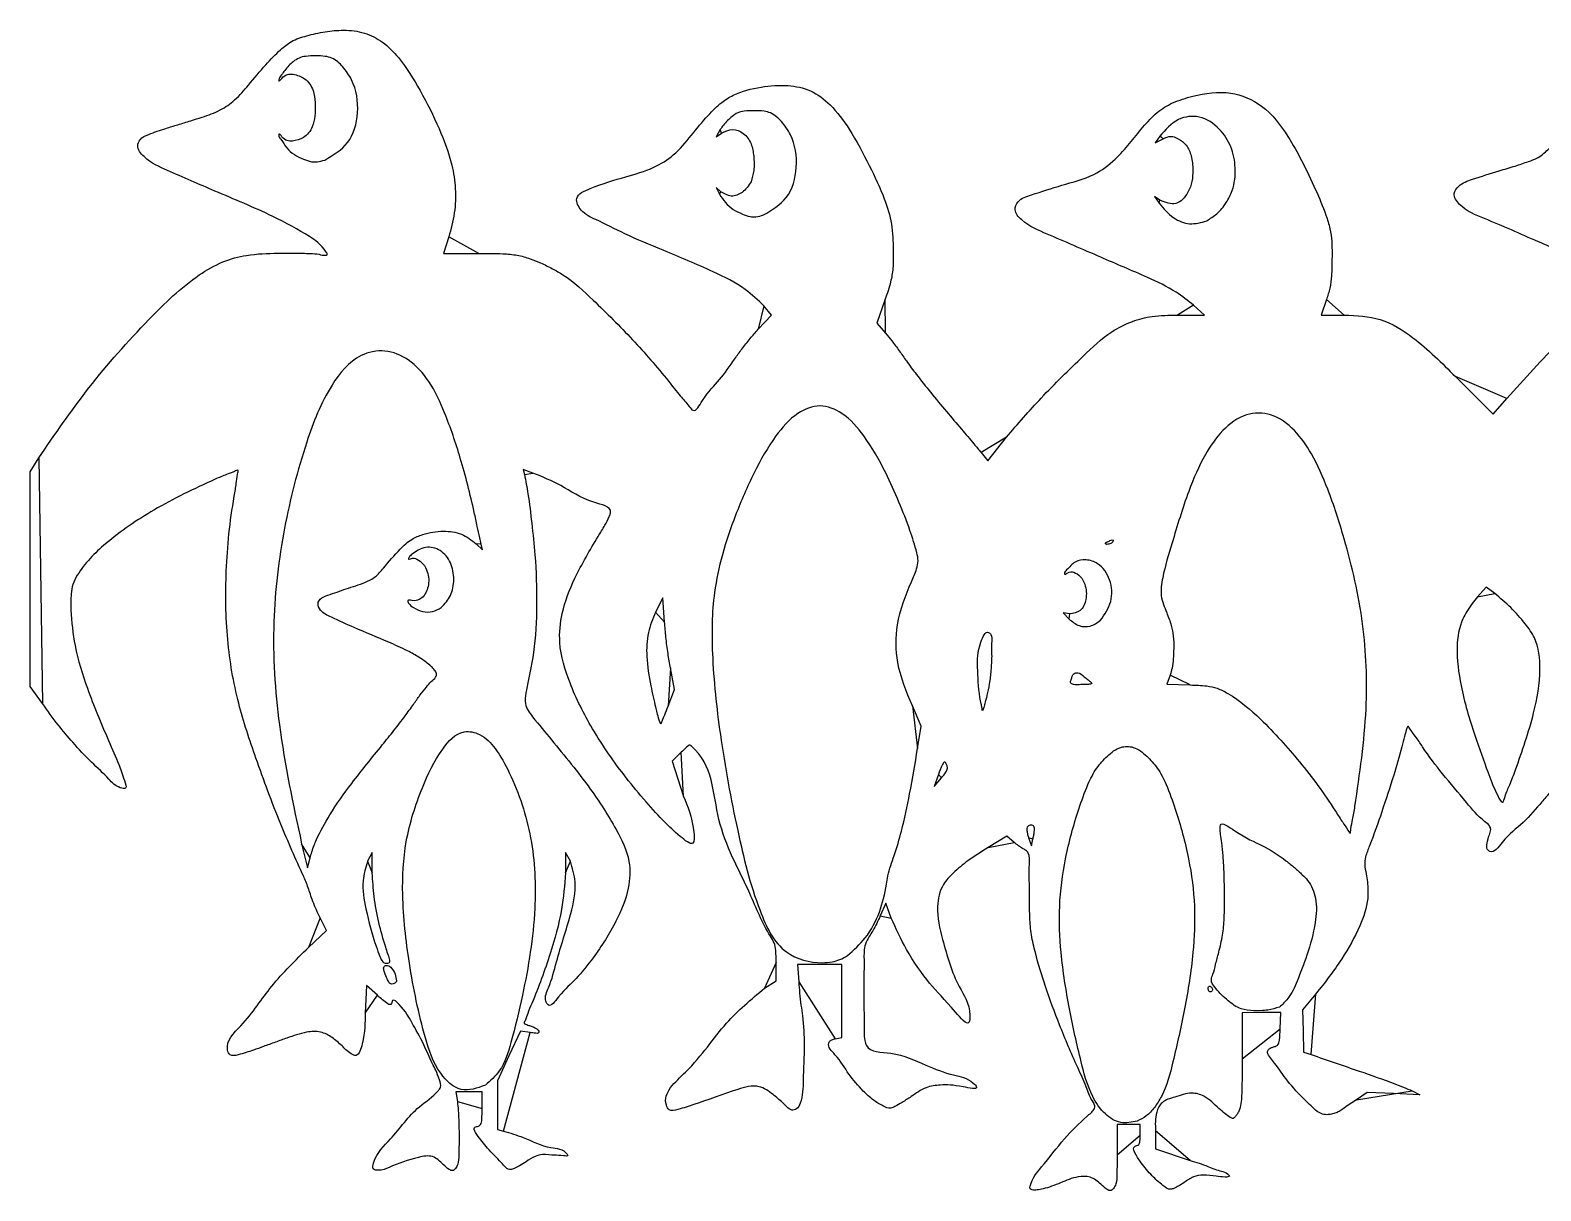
# Model space of a CAD drawing. Extents: x 0 to 2979, y 17 to 451.
# Drawn here: x 0 to 551, y 20 to 443 of the extents above; entities that cross this region are included whole.
import ezdxf

# ---------------------------------------------------------------- set-up
doc = ezdxf.new("R2010")
doc.units = 0
doc.layers.add('Layer_1', color=7, linetype='CONTINUOUS')

msp = doc.modelspace()

# ---------------------------------------------------------------- linework, layer by layer
at = {"layer": 'Layer_1', "color": 7}
for points in [[(251.677144, 407.161472), (250.15428, 404.537168), (252.055144, 405.868584)], [(411.94104, 404.7172), (410.262944, 402.360528), (413.131472, 403.728432)], [(107.421832, 396.048104), (107.421864, 396.048104)], [(251.90108, 384.466664), (250.181312, 386), (251.414744, 383.6)], [(412.004888, 381.366624), (410.05376, 382.73324), (411.748664, 380.366624)], [(267.422064, 376.048104), (267.421864, 376.048104)], [(429.074256, 373.895904), (429.074256, 373.895904)], [(152.659456, 368), (150.696768, 362), (163.548384, 362)], [(265.535688, 334.353688), (270.340872, 339.507376), (267.59276, 342.86108)], [(311.758784, 345.270464), (308.75772, 336.54092), (311.973328, 332.870464)], [(418.349272, 339.479064), (428.298552, 339.466824), (424.244048, 343.194944)], [(472.738368, 345.176), (470.795192, 339.552), (479.1976, 339.50552)], [(519.749208, 317.087808), (533.498416, 303.3478), (538.5328, 309.073896)], [(346.8, 289.379544), (349.2, 286.4004), (356, 294.989456)], [(4.489077, 197.884072), (0, 204.168152), (0, 243.269984), (0, 282.371816), (3.097915, 287.433216)], [(183.3054, 281.94504), (179.8108, 283.262752), (180.280712, 281.390448)], [(162.661088, 256.15756), (164.922168, 254), (164.477192, 256)], [(394.8, 256.8), (394.8, 256.8)], [(534.089864, 238.01888), (530.979728, 240.357912), (527.77408, 236.778952)], [(149.908096, 232.870632), (149.908096, 232.87064)], [(231.337696, 227.6), (230.754328, 236.4), (228.036496, 231.2)], [(379.078464, 230.58848), (376.7606, 230.928672), (378.890504, 228.705536)], [(390.303104, 228.259304), (390.303104, 228.259304)], [(350.633072, 215.177656), (350.633072, 215.177656)], [(232.639512, 196.914008), (234.982184, 202.997856), (233.451624, 210.898928)], [(387.2, 205.159288), (387.2, 205.159288)], [(415.767112, 208.28624), (414.531832, 204.972488), (423.065912, 204.662584)], [(232.639512, 196.914008), (232.639512, 196.914008)], [(323.621952, 181.453296), (324.927456, 189.7066), (321.725744, 197.053296)], [(237.398456, 180.174928), (234.065032, 176.841496), (238.232512, 164.059688)], [(331.283976, 172), (329.626896, 167.6), (332.333544, 170.8)], [(334.25528, 175.46852), (334.25528, 175.46852)], [(541.672656, 173.7612), (541.672656, 173.7612)], [(483.113848, 160.416376), (483.113848, 160.416376)], [(358.851712, 147.261912), (356.208544, 149.58264), (349.309264, 145.39132)], [(364.1044, 148.98436), (365.122552, 146), (365.666624, 148.4)], [(366.305352, 152.2), (366.305352, 152.2)], [(98.976376, 146.8), (101.065216, 138), (102.042056, 141.6)], [(104.36032, 148.296064), (104.36032, 148.296064)], [(124.76464, 136.18604), (124.72928, 143.6), (123.023232, 140.4)], [(196.97676, 140.4), (195.270712, 143.6), (195.235352, 136.18604)], [(314.006864, 119.661656), (312.079224, 125.178224), (310.014744, 120.51008)], [(101.486592, 108.965008), (108.05836, 115.130008), (105.719128, 119.765008)], [(298.023456, 106.020248), (298.023456, 106.020248)], [(131.199992, 103.87476), (131.2, 103.87476)], [(267.8, 94.141112), (272, 96.849168), (272, 103.438872)], [(293.6, 75.72), (296, 76.2), (296, 89.5), (296, 102.8), (287.910176, 102.8), (279.820352, 102.8), (280.25136, 96.4)], [(126.600336, 91.571808), (122.627632, 95.143616), (122.180568, 84.971808)], [(133.6, 96.766216), (133.6, 96.766216)], [(431.2, 93.552784), (431.2, 93.552784)], [(468.901544, 92.09432), (463.944608, 86.188648), (464.172304, 78.525704), (464.4, 70.862768), (467.2, 69.915392)], [(455.830408, 79.25364), (456.060816, 85.2398), (449.030408, 85.21988), (442, 85.19996), (442, 68.39996)], [(455.6, 87.247336), (455.6, 87.247336)], [(182.287008, 77.915144), (178.769936, 78.44256), (174.57908, 69.42128), (170.388224, 60.4), (170.393824, 51.486728), (170.399424, 42.573456), (172.599424, 42.037936)], [(164.8, 50.293304), (164.8, 56.4), (159.980976, 56.4), (155.161944, 56.4), (155.780976, 52.8)], [(165.99376, 58.754048), (165.99376, 58.754048)], [(504, 56.716344), (506.8, 55.233152), (497.2, 55.691432), (487.6, 56.149712), (483.66992, 53.474856)], [(404.80016, 40.6), (404.800328, 44.4), (400.60016, 44.4), (396.4, 44.4), (396.4, 33.43004)], [(403.74792, 45.650896), (403.74792, 45.650896)], [(410.4, 42.155184), (410.4, 35.585656), (423, 31.365128)]]:
    msp.add_lwpolyline(points, close=True, dxfattribs=at)
for points, knots in [([(3.097915, 287.433216), (9.02916, 296.077617), (21.217342, 313.841095), (41.01454, 336.005264), (57.237934, 351.840091), (69.842813, 359.175096), (79.714169, 361.813186), (88.660527, 362.098527), (96.413311, 362.180421), (101.342488, 361.984809), (105.118031, 361.900681), (106.931128, 361.165382), (108.625634, 361.479194), (106.145287, 365.301935), (100.451108, 369.249632), (85.978357, 377.063117), (68.720344, 384.053344), (52.683652, 391.094042), (42.761443, 395.46399), (38.561954, 400.48195), (40.09574, 404.124129), (44.177942, 405.841032), (48.790408, 407.406699), (53.965216, 408.965562), (58.35636, 410.341022), (63.578044, 411.90938), (69.205769, 413.923355), (75.012387, 417.954687), (80.122333, 423.9625), (85.37646, 430.352088), (90.541952, 435.708523), (95.384633, 439.699684), (101.130492, 441.524255), (107.480028, 442.948072), (114.579332, 443.621228), (121.899188, 442.780598), (128.95419, 439.234853), (135.858286, 431.964447), (142.585252, 421.196661), (149.123862, 408.076634), (153.699756, 396.054996), (155.298645, 385.57063), (154.979598, 376.657537), (153.435747, 370.896705), (152.659456, 368)], [0, 0, 0, 0, 31.411797, 64.548462, 89.116865, 98.955243, 107.929241, 119.434573, 125.739059, 131.118402, 134.417628, 136.669205, 137.412042, 138.446482, 146.756728, 162.022978, 185.044121, 203.86803, 213.816396, 218.4588, 220.795372, 224.484967, 231.127123, 235.674937, 240.638342, 244.942788, 252.041703, 258.467183, 265.870941, 275.607384, 283.289002, 288.219315, 294.207959, 301.092435, 307.785434, 315.51693, 322.870301, 330.949323, 345.261213, 360.818698, 374.933182, 383.60625, 392.479522, 401.453717, 401.453717, 401.453717, 401.453717]), ([(107.421864, 396.048104), (110.519741, 397.876928), (117.042791, 401.727794), (120.259737, 413.557511), (118.861913, 422.635687), (115.769813, 427.797918), (114.105649, 430.014949), (112.20803, 431.902792), (110.100805, 433.333061), (107.23699, 434.024237), (104.007363, 433.987915), (100.7925, 434.016464), (97.971404, 433.369732), (95.994806, 432.008261), (94.291597, 430.444425), (92.807478, 428.866763), (91.727839, 427.013576), (90.62919, 425.964268), (90.647777, 424.443105), (92.830503, 427.431063), (95.778271, 427.592259), (100.658796, 425.956903), (103.398484, 421.735371), (104.035932, 416.834458), (103.979538, 412.373936), (103.089948, 407.695458), (100.139815, 404.032754), (95.57537, 402.710146), (92.617389, 403.048562), (90.868773, 405.926202), (90.382905, 404.674907), (92.064077, 403.084758), (93.271412, 400.391053), (96.305712, 397.910363), (99.455721, 396.43211), (102.22858, 395.384442), (104.912802, 395.257893), (106.49377, 395.755814), (107.421832, 396.048104)], [0, 0, 0, 0, 10.434753, 21.971951, 34.097055, 36.993105, 39.956004, 42.390637, 45.00763, 47.474901, 51.087321, 54.674829, 57.113183, 59.621278, 61.759349, 64.067637, 66.073485, 68.175123, 68.511484, 69.893436, 74.29868, 78.821298, 84.113782, 88.448967, 93.523533, 97.4815, 102.549407, 106.733805, 110.867979, 112.302958, 112.570588, 114.386193, 118.124965, 121.85847, 125.637751, 128.627311, 130.664586, 133.56044, 133.56044, 133.56044, 133.56044]), ([(538.5328, 309.073896), (544.934846, 316.224318), (555.131908, 327.613379), (569.287237, 341.027107), (579.179098, 344.398991), (584.550026, 344.856486), (586.029342, 345.105591), (587.535192, 345.602718), (586.280378, 346.76934), (585.257275, 347.915903), (581.999166, 350.824527), (575.580053, 354.788159), (564.289806, 360.290519), (548.648671, 366.686738), (533.736441, 373.533796), (522.523681, 377.66512), (518.492805, 383.485606), (521.414685, 387.487549), (527.431682, 389.544284), (534.36377, 391.749268), (541.261313, 393.742112), (545.814512, 395.3038), (550.105959, 396.78483), (554.28971, 400.368707), (559.709359, 405.942971), (565.112285, 412.778951), (570.94065, 419.216875), (578.164318, 423.214068), (586.479067, 425.530488), (595.317745, 426.576336), (603.880074, 424.818233), (612.370899, 419.450437), (619.66256, 408.498884), (627.218401, 394.789003), (632.885556, 381.115384), (635.553412, 369.233722), (634.760734, 357.973466), (632.79574, 351.083669), (631.211879, 345.451004), (633.038821, 344.700963), (635.851901, 344.597265), (640.415325, 343.477971), (645.81094, 340.56063), (653.775941, 334.596822), (664.837944, 323.081204), (679.333887, 307.107004), (689.42975, 294.581728), (694.529592, 288.254688)], [0, 0, 0, 0, 28.931367, 46.08135, 57.312867, 59.859709, 61.702109, 62.484456, 63.407261, 65.357947, 67.933441, 75.95091, 88.284861, 105.373981, 126.781327, 137.219391, 141.63079, 144.712165, 150.314205, 160.536088, 166.617807, 171.817435, 175.017154, 180.12674, 188.059836, 198.409404, 206.273103, 213.893863, 222.782398, 232.080778, 240.327182, 248.490604, 261.524146, 279.098571, 295.659648, 305.652086, 315.514841, 328.406404, 329.545897, 330.706896, 333.351181, 338.504069, 344.324624, 351.742043, 368.231046, 392.105716, 416.476523, 416.476523, 416.476523, 416.476523]), ([(267.59276, 342.86108), (265.393609, 344.960012), (259.960308, 350.145707), (247.103616, 356.362387), (232.286335, 362.661774), (217.764952, 368.470843), (207.917907, 373.681264), (201.052307, 376.65659), (197.931766, 383.004991), (207.354346, 387.104296), (216.054896, 389.60613), (226.903132, 392.684722), (235.188665, 397.819621), (241.05024, 405.028127), (246.547298, 411.733442), (251.553769, 416.847478), (257.934148, 420.825542), (266.280982, 422.856891), (275.86853, 423.648665), (284.930951, 421.808562), (292.627564, 415.873175), (299.649291, 406.374931), (305.811142, 394.59881), (311.281817, 383.164421), (314.530269, 372.765286), (314.67925, 366.387621), (314.753712, 363.2)], [0, 0, 0, 0, 9.07685, 22.425588, 42.346644, 57.559915, 69.29481, 75.655875, 80.150313, 86.306524, 99.92958, 110.758702, 119.131312, 128.831152, 138.349931, 145.237064, 150.163685, 160.70847, 170.576175, 178.960648, 187.730854, 199.004968, 214.213671, 227.524632, 237.054006, 246.576144, 246.576144, 246.576144, 246.576144]), ([(424.244048, 343.194944), (422.165886, 344.824647), (417.00731, 348.870023), (405.3772, 354.270798), (389.60724, 360.877554), (374.08889, 367.803366), (363.140126, 372.253772), (358.492595, 377.358388), (360.406101, 381.936274), (367.273367, 383.973584), (376.288637, 387.084474), (387.396499, 389.751916), (397.542417, 397.342219), (403.972693, 406.071567), (410.565945, 413.421902), (416.854899, 417.283878), (425.885119, 420.00574), (437.380721, 421.767578), (450.490084, 416.080393), (458.161522, 406.044255), (463.979223, 395.362356), (468.614093, 385.802929), (472.065493, 377.508484), (474.095783, 371.223984), (474.803949, 365.823771), (474.739011, 360.079428), (474.688558, 354.391596), (474.104584, 349.386193), (473.190996, 346.570839), (472.738368, 345.176)], [0, 0, 0, 0, 7.903053, 19.617577, 38.207083, 59.425198, 70.093373, 74.500878, 77.584606, 83.065154, 94.723941, 107.008369, 116.645981, 132.008433, 139.460157, 146.098454, 153.810952, 167.743989, 179.916903, 194.597671, 204.696823, 216.509618, 226.419531, 231.647876, 236.260192, 242.682774, 248.86206, 253.332527, 257.722192, 257.722192, 257.722192, 257.722192]), ([(267.421864, 376.048104), (270.519741, 377.876928), (277.042791, 381.727794), (280.259737, 393.557511), (278.861913, 402.635687), (275.769813, 407.797917), (274.105649, 410.014949), (272.208031, 411.902791), (270.1008, 413.333065), (267.237008, 414.024222), (264.007261, 413.988002), (260.792822, 414.01619), (257.970613, 413.370407), (255.999746, 412.007209), (254.290919, 410.460448), (252.841005, 408.886405), (252.045635, 407.707605), (251.677144, 407.161472)], [0, 0, 0, 0, 10.434753, 21.971951, 34.097055, 36.993105, 39.956004, 42.390637, 45.00763, 47.474901, 51.087321, 54.674829, 57.113183, 59.621278, 61.751999, 64.039408, 66.01395, 66.01395, 66.01395, 66.01395]), ([(429.074256, 373.895904), (430.345077, 374.695897), (433.120976, 376.443351), (436.224212, 380.330691), (439.083241, 385.863921), (439.856587, 393.046382), (438.301661, 401.01037), (433.855592, 407.864347), (426.912376, 412.656875), (417.723448, 411.487806), (413.985227, 407.110733), (411.94104, 404.7172)], [0, 0, 0, 0, 4.479702, 9.785169, 14.676597, 23.021691, 30.875239, 38.582458, 47.104826, 54.699429, 63.863823, 63.863823, 63.863823, 63.863823]), ([(252.055144, 405.868584), (253.40038, 406.506771), (256.043724, 407.760787), (260.513099, 405.933941), (263.208035, 402.091618), (263.958827, 397.227891), (264.134077, 392.523948), (263.26575, 389.496139), (262.882104, 388.158384)], [0, 0, 0, 0, 4.288376, 8.426515, 13.191316, 17.770477, 23.015589, 27.167331, 27.167331, 27.167331, 27.167331]), ([(413.131472, 403.728432), (413.799693, 404.076212), (414.926842, 404.662843), (416.948378, 404.703383), (419.217741, 403.618704), (421.976195, 401.521371), (423.712126, 397.287395), (424.242649, 391.372545), (423.363768, 384.857227), (418.047098, 378.954525), (414.000332, 380.570027), (412.004888, 381.366624)], [0, 0, 0, 0, 2.231615, 3.764271, 5.859969, 9.651049, 13.888843, 19.09576, 27.382145, 33.425429, 39.304093, 39.304093, 39.304093, 39.304093]), ([(262.882104, 388.158384), (261.951503, 386.718312), (260.262109, 384.104034), (255.610052, 382.272571), (253.131386, 383.73886), (251.90108, 384.466664)], [0, 0, 0, 0, 5.090908, 9.241932, 13.332921, 13.332921, 13.332921, 13.332921]), ([(251.414744, 383.6), (252.069658, 382.533643), (253.378564, 380.402431), (256.276675, 377.907248), (259.462107, 376.432765), (262.227867, 375.384341), (264.913333, 375.257925), (266.494112, 375.755826), (267.422064, 376.048104)], [0, 0, 0, 0, 3.738772, 7.472277, 11.251558, 14.241117, 16.278393, 19.174247, 19.174247, 19.174247, 19.174247]), ([(411.748664, 380.366624), (413.344036, 378.410182), (416.25597, 374.83921), (422.881097, 372.115286), (426.995897, 373.298347), (429.074256, 373.895904)], [0, 0, 0, 0, 7.516576, 13.71954, 20.050185, 20.050185, 20.050185, 20.050185]), ([(163.548384, 362), (166.472453, 362.009601), (171.179779, 362.025057), (177.502377, 361.53135), (182.100535, 360.219374), (186.346129, 358.508191), (190.347455, 356.525506), (197.216602, 352.613586), (206.84584, 343.646147), (219.753956, 330.735118), (230.049179, 319.003705), (236.688196, 310.389326), (239.572699, 307.262333), (242.378425, 303.403072), (246.378327, 311.036695), (251.323653, 315.357769), (256.016014, 322.27625), (259.606074, 327.298727), (262.468276, 330.899014), (264.548163, 333.241488), (265.535688, 334.353688)], [0, 0, 0, 0, 8.775381, 14.127084, 18.949997, 23.048481, 27.850617, 32.340231, 46.71167, 67.012484, 87.08319, 93.934108, 98.90847, 100.936425, 105.866375, 115.796944, 125.1936, 129.54537, 134.482981, 138.946714, 138.946714, 138.946714, 138.946714]), ([(314.753712, 363.2), (314.776772, 360.980237), (314.817161, 357.092498), (313.804997, 351.038828), (312.503065, 347.368624), (311.758784, 345.270464)], [0, 0, 0, 0, 6.648574, 11.644453, 18.3123, 18.3123, 18.3123, 18.3123]), ([(356, 294.989456), (360.178841, 299.817381), (369.058261, 310.07601), (382.038684, 322.70554), (392.659489, 332.866133), (401.559014, 337.351058), (409.710703, 339.441656), (415.26555, 339.46571), (418.349272, 339.479064)], [0, 0, 0, 0, 19.137453, 40.664266, 54.444318, 62.871679, 70.257785, 79.474924, 79.474924, 79.474924, 79.474924]), ([(479.1976, 339.50552), (483.69089, 339.326316), (492.783916, 338.963663), (506.723762, 330.208646), (514.827621, 322.045438), (519.749208, 317.087808)], [0, 0, 0, 0, 13.272071, 26.858558, 47.870926, 47.870926, 47.870926, 47.870926]), ([(311.973328, 332.870464), (312.718511, 331.966927), (314.42371, 329.899366), (316.940096, 326.532925), (319.808355, 322.378143), (323.591262, 317.269684), (328.485467, 311.145789), (334.020605, 304.502611), (339.337487, 298.284458), (343.561412, 293.290156), (345.930108, 290.429943), (346.8, 289.379544)], [0, 0, 0, 0, 3.513259, 8.039378, 12.602984, 18.65883, 27.104422, 36.117242, 44.59884, 51.648392, 55.739883, 55.739883, 55.739883, 55.739883]), ([(164.477192, 256), (164.306573, 256.774306), (163.82993, 258.937423), (162.980447, 262.803811), (160.879862, 272.541062), (157.391045, 286.489691), (151.929968, 302.484474), (146.257201, 315.068087), (138.797872, 323.415636), (129.543194, 327.337713), (118.099706, 324.940066), (107.778885, 312.094493), (99.351192, 290.354516), (91.934637, 261.303108), (87.713425, 226.657308), (90.181898, 187.830589), (95.893669, 161.182353), (98.976376, 146.8)], [0, 0, 0, 0, 2.378651, 6.645048, 11.875539, 32.265094, 49.719074, 62.582113, 73.416516, 82.564442, 91.359786, 106.413464, 129.226009, 161.602925, 195.948862, 233.555655, 277.651478, 277.651478, 277.651478, 277.651478]), ([(321.725744, 197.053296), (319.55508, 202.237051), (315.603893, 211.67287), (315.504728, 227.73161), (319.792829, 238.872122), (323.156909, 246.28596), (324.027399, 249.946735), (322.936926, 254.705273), (320.669903, 261.830692), (316.805791, 271.545164), (311.592567, 283.245855), (305.227151, 294.577625), (297.388208, 303.640228), (287.999753, 307.57135), (278.612958, 303.639935), (270.766293, 294.579553), (263.607022, 281.748146), (257.214779, 267.156666), (252.297007, 252.578437), (248.586087, 235.735258), (248.432788, 213.61646), (251.556402, 184.644772), (257.401998, 153.105496), (263.791213, 126.478906), (273.087222, 106.368885), (285.575137, 103.020337), (292.242077, 103.611268), (295.376643, 104.446732), (297.11525, 105.480325), (298.023456, 106.020248)], [0, 0, 0, 0, 16.722321, 30.439095, 46.928226, 52.029605, 54.959359, 57.970137, 66.434016, 77.514618, 89.253695, 104.878221, 116.350497, 124.809714, 133.268931, 144.741207, 160.365734, 177.201987, 192.482448, 206.465844, 228.751423, 258.386127, 293.984861, 324.299948, 342.202369, 355.863809, 359.446008, 362.331772, 365.487914, 365.487914, 365.487914, 365.487914]), ([(483.113848, 160.416376), (484.849718, 172.227781), (488.091766, 194.287688), (486.861457, 227.338543), (480.670821, 254.006735), (474.020223, 274.602672), (468.239889, 288.062829), (461.529017, 297.694452), (453.281584, 303.970344), (442.718524, 303.970014), (434.383857, 297.629887), (427.567357, 287.734439), (421.621478, 273.770683), (417.069405, 258.530195), (413.240229, 246.039536), (411.868411, 237.152443), (414.31793, 231.493386), (416.116403, 226.735818), (417.003782, 222.335521), (417.073083, 218.254441), (416.901831, 214.352082), (416.545168, 211.083339), (416.002194, 209.131356), (415.767112, 208.28624)], [0, 0, 0, 0, 35.760474, 66.789067, 98.547488, 117.541824, 131.751672, 142.249195, 152.6515, 161.396978, 171.799283, 182.607452, 197.322902, 217.091425, 230.206414, 236.825455, 243.296303, 248.22471, 252.146035, 256.6748, 260.430834, 263.873157, 266.501444, 266.501444, 266.501444, 266.501444]), ([(105.719128, 119.765008), (105.262446, 120.722124), (104.324126, 122.688662), (103.133098, 125.569737), (102.187523, 128.289066), (101.403756, 130.746735), (100.601962, 132.887328), (97.111402, 140.557119), (90.49917, 155.323948), (82.780039, 176.482835), (75.243288, 198.683239), (71.376971, 221.637284), (71.05156, 247.202526), (72.939331, 265.677724), (75.218969, 277.908676), (75.290681, 280.511608), (76.122767, 283.373238), (73.665783, 282.061509), (71.309336, 281.366535), (60.876986, 276.802023), (45.991796, 269.533325), (28.679689, 257.935373), (18.965205, 248.213616), (15.38568, 241.463005), (14.762369, 237.096931), (14.819859, 229.615667), (16.113887, 217.921176), (21.115002, 201.914701), (26.910211, 188.029502), (32.171192, 176.391609), (33.695305, 171.570111), (35.577972, 166.627801), (31.284576, 167.372859), (28.078243, 171.287236), (21.9519, 176.699519), (15.865509, 183.290517), (9.847853, 190.395017), (6.375655, 195.247522), (4.489077, 197.884072)], [0, 0, 0, 0, 3.181174, 6.536197, 9.345857, 11.815768, 14.275282, 16.196887, 37.091624, 62.788942, 83.761394, 107.297597, 132.379633, 159.722932, 164.477071, 167.908521, 169.27714, 170.536254, 173.728999, 178.168087, 203.164336, 224.660973, 240.126458, 243.79267, 247.30947, 253.200848, 266.245296, 282.459359, 303.027586, 312.466609, 318.747485, 321.459793, 323.379543, 328.531785, 337.416937, 347.399605, 355.572488, 365.296617, 365.296617, 365.296617, 365.296617]), ([(180.280712, 281.390448), (180.712994, 279.065273), (181.80722, 273.179601), (182.945836, 263.393752), (184.427964, 249.918541), (184.8788, 234.1987), (184.168875, 217.125057), (181.356745, 205.537111), (180.138821, 197.21102), (184.380523, 191.493275), (192.556241, 181.705376), (203.556473, 168.366956), (213.048887, 153.653522), (219.115285, 141.466857), (218.514588, 129.414721), (213.496241, 117.462336), (206.773259, 106.894011), (199.121476, 97.25764), (194.199258, 93.345793), (189.415726, 86.538435), (187.311279, 90.638029), (189.934441, 95.832559), (192.505037, 106.442599), (196.742859, 118.970518), (199.621028, 131.630961), (197.729624, 137.90332), (196.97676, 140.4)], [0, 0, 0, 0, 7.09328, 17.955086, 29.54498, 47.735187, 65.189228, 80.310549, 84.070033, 89.518136, 100.350785, 123.246731, 140.707986, 153.264796, 163.03728, 175.836738, 191.582878, 201.319639, 210.667298, 215.451733, 217.080666, 222.07331, 231.90448, 250.251317, 261.92949, 269.651718, 269.651718, 269.651718, 269.651718]), ([(238.232512, 164.059688), (239.764823, 160.452176), (241.790996, 155.681965), (242.504709, 144.995436), (235.671938, 150.548374), (231.035438, 154.858389), (224.139042, 162.394396), (215.159023, 173.360098), (205.146624, 187.602583), (196.870644, 204.137284), (192.41785, 218.564226), (193.710057, 231.875887), (198.872533, 244.907921), (204.898175, 255.157409), (209.4065, 262.573307), (210.947648, 265.404332), (212.603393, 269.598955), (201.821711, 271.692135), (194.716347, 277.300841), (186.849637, 280.502553), (183.3054, 281.94504)], [0, 0, 0, 0, 13.350769, 17.653716, 22.869269, 30.574411, 40.583986, 51.948887, 73.707889, 92.30899, 107.494756, 118.128458, 131.744612, 149.16858, 153.944365, 157.531737, 159.189415, 166.262631, 179.842625, 190.977621, 190.977621, 190.977621, 190.977621]), ([(104.36032, 148.296064), (105.931436, 151.331671), (109.650592, 158.517581), (117.963122, 169.897594), (126.046774, 179.918651), (132.645914, 188.024595), (136.447332, 192.95228), (139.56061, 197.288916), (142.048544, 200.880544), (144.234425, 203.635189), (146.099857, 205.893154), (147.784653, 207.118044), (148.409444, 208.857158), (147.416618, 210.202582), (146.105809, 211.630279), (144.193685, 213.148286), (141.354834, 215.109282), (136.897421, 217.590479), (128.900442, 221.117324), (119.499702, 224.928951), (111.17443, 228.71009), (106.113134, 231.072895), (104.611602, 234.125418), (105.877006, 236.542283), (109.874681, 237.784572), (115.285245, 239.819869), (121.260416, 241.58194), (126.083673, 243.958941), (129.880472, 248.572528), (133.982323, 253.323314), (138.655164, 257.827149), (144.159587, 260.037072), (150.323051, 261.08849), (157.426231, 260.157494), (160.934404, 257.476913), (162.661088, 256.15756)], [0, 0, 0, 0, 10.24253, 24.246188, 42.146428, 48.896187, 55.600629, 60.812563, 64.912263, 68.700597, 71.367815, 73.6718, 74.853036, 76.427801, 78.224215, 80.814578, 83.665438, 88.597273, 96.072404, 109.8927, 118.934558, 123.724099, 126.281569, 127.96119, 131.189633, 138.201228, 145.659572, 149.814452, 154.054153, 163.324669, 168.844784, 173.210423, 180.875365, 187.499397, 193.919651, 193.919651, 193.919651, 193.919651]), ([(149.908096, 232.87064), (151.186863, 234.271664), (153.818672, 237.155086), (154.786928, 243.239517), (153.799315, 249.27219), (149.962091, 254.07565), (144.048023, 255.594149), (140.066991, 253.036631), (138.328868, 251.568391), (137.758705, 250.313625), (139.486637, 251.100005), (141.171979, 250.685246), (143.545889, 248.826462), (145.309355, 245.350276), (145.600597, 240.751142), (143.332198, 236.175573), (140.366694, 235.028948), (137.432445, 235.858382), (138.216029, 233.836592), (140.069244, 232.697236), (143.027383, 231.167504), (146.775179, 231.136234), (148.875703, 232.299094), (149.908096, 232.870632)], [0, 0, 0, 0, 5.581582, 11.487358, 17.702493, 23.532539, 28.907097, 34.465036, 36.171834, 36.684413, 37.466883, 39.791091, 42.590146, 45.904902, 51.303543, 55.937546, 59.816359, 61.180462, 62.151528, 64.580893, 68.182633, 71.799679, 75.295711, 75.295711, 75.295711, 75.295711]), ([(394.8, 256.8), (394.90399, 257.076293), (395.12267, 257.657307), (393.717884, 257.453045), (393.16263, 256.858212), (392.053268, 256.549528), (392.183399, 255.830783), (393.002845, 256.057971), (393.679169, 256.06653), (394.362434, 256.337319), (394.664108, 256.656309), (394.8, 256.8)], [0, 0, 0, 0, 0.683532, 1.437394, 2.950208, 3.792865, 4.025547, 4.815423, 5.571713, 6.293138, 6.88449, 6.88449, 6.88449, 6.88449]), ([(390.303104, 228.259304), (391.829019, 230.452246), (394.896444, 234.860541), (394.388188, 243.054951), (390.427046, 248.8871), (385.250993, 250.604588), (380.725405, 249.8604), (378.732383, 247.256761), (377.070597, 245.817303), (377.25383, 244.682092), (378.765039, 246.162491), (380.739719, 245.907662), (383.286309, 244.302592), (385.072889, 240.73904), (385.465689, 236.253262), (383.497059, 231.291511), (380.488351, 230.812803), (379.078464, 230.58848)], [0, 0, 0, 0, 7.819865, 15.719643, 23.041214, 27.4516, 31.512297, 35.742642, 37.245173, 37.557531, 38.624096, 41.072246, 43.812895, 47.137983, 52.642263, 57.207302, 61.232886, 61.232886, 61.232886, 61.232886]), ([(541.672656, 173.7612), (544.09678, 180.612598), (548.322732, 192.556572), (551.19419, 208.775465), (549.988942, 220.500054), (544.910074, 227.511742), (540.094003, 232.979313), (536.076868, 236.351091), (534.089864, 238.01888)], [0, 0, 0, 0, 21.746609, 37.910649, 49.410855, 55.576825, 63.512716, 71.280014, 71.280014, 71.280014, 71.280014]), ([(527.77408, 236.778952), (527.126285, 235.987568), (525.751805, 234.308423), (524.012331, 231.622427), (521.180069, 226.716871), (519.776866, 217.260518), (521.782575, 202.798642), (526.036273, 188.033642), (531.316432, 173.773686), (533.559305, 167.442706), (537.009291, 160.71943), (538.116018, 165.220876), (539.742085, 168.441703), (540.97623, 171.842267), (541.672656, 173.7612)], [0, 0, 0, 0, 3.065544, 6.504425, 9.593283, 19.996069, 34.257753, 53.022311, 67.171358, 76.538618, 79.545882, 81.777086, 86.343216, 92.257032, 92.257032, 92.257032, 92.257032]), ([(228.036496, 231.2), (227.022462, 228.76183), (224.877118, 223.603511), (224.632015, 214.26255), (225.975413, 205.486444), (227.928385, 197.170733), (228.674768, 193.695129), (229.95395, 189.902493), (230.676662, 192.216898), (231.527353, 193.947436), (232.234034, 195.832437), (232.639512, 196.914008)], [0, 0, 0, 0, 7.873127, 16.656792, 27.355746, 35.298361, 40.194669, 41.743609, 42.829112, 45.306665, 48.641925, 48.641925, 48.641925, 48.641925]), ([(233.451624, 210.898928), (233.156041, 212.625623), (232.520281, 216.339514), (231.820183, 221.91204), (231.493739, 225.760437), (231.337696, 227.6)], [0, 0, 0, 0, 5.255071, 11.302958, 16.841232, 16.841232, 16.841232, 16.841232]), ([(378.890504, 228.705536), (380.034856, 227.748427), (382.212184, 225.927361), (386.816541, 225.736559), (389.106091, 227.39319), (390.303104, 228.259304)], [0, 0, 0, 0, 4.385433, 8.344044, 12.68121, 12.68121, 12.68121, 12.68121]), ([(350.633072, 215.177656), (350.584522, 216.937501), (350.513059, 219.527928), (350.833756, 222.721445), (348.538555, 224.868596), (345.393831, 217.691559), (345.472819, 210.953711), (345.77865, 203.147767), (346.753088, 197.896721), (347.110524, 196.722056), (347.217793, 194.912754), (347.789067, 196.566135), (348.17122, 198.021819), (349.08703, 201.256459), (349.850597, 205.216953), (350.427826, 210.052748), (350.563719, 213.445928), (350.633072, 215.177656)], [0, 0, 0, 0, 5.377026, 7.914786, 9.021986, 13.473676, 22.761658, 33.830997, 36.110196, 37.86619, 38.71882, 39.348254, 41.412605, 44.471433, 48.77726, 53.770504, 58.974949, 58.974949, 58.974949, 58.974949]), ([(387.2, 205.159288), (387.074136, 205.321784), (386.669465, 205.844232), (385.669209, 206.650317), (384.126343, 207.811616), (382.588743, 209.368999), (380.082429, 208.853365), (379.863657, 207.044104), (379.131784, 205.275221), (381.086741, 204.625352), (382.889528, 204.823418), (384.992098, 204.848292), (386.371916, 204.859894), (387.016082, 205.092792), (387.2, 205.159288)], [0, 0, 0, 0, 0.615742, 1.979699, 3.807155, 6.529489, 7.976098, 10.367656, 11.60226, 12.672975, 15.401712, 17.444278, 18.906391, 19.490661, 19.490661, 19.490661, 19.490661]), ([(423.065912, 204.662584), (425.072653, 204.61674), (428.373007, 204.541344), (433.072874, 203.58127), (440.070644, 199.981826), (450.373582, 191.092074), (463.455, 176.440165), (472.794951, 163.94689), (478.445297, 154.765662), (480.015537, 152.767704), (481.509469, 150.046618), (481.690153, 153.28914), (482.409914, 155.771166), (482.855222, 158.709723), (483.113848, 160.416376)], [0, 0, 0, 0, 6.01585, 9.893871, 14.263625, 29.431209, 50.429407, 72.710724, 77.561358, 81.01249, 82.319604, 83.733636, 87.283096, 92.200447, 92.200447, 92.200447, 92.200447]), ([(165.99376, 58.754048), (167.833469, 60.400303), (172.477644, 64.55612), (176.058163, 76.542385), (180.720177, 96.041628), (184.906419, 121.062783), (183.696715, 148.826324), (177.218283, 168.418246), (170.3917, 180.965897), (164.883917, 186.910597), (156.47793, 188.62898), (148.502443, 179.654685), (142.15218, 166.093532), (136.355016, 148.071442), (135.317303, 126.302131), (138.046719, 102.312326), (142.551866, 80.2537), (147.801385, 64.121508), (156.705085, 55.445516), (162.963003, 57.674523), (165.99376, 58.754048)], [0, 0, 0, 0, 7.297363, 18.421512, 36.240234, 68.137699, 93.888321, 118.889049, 129.166473, 136.745708, 142.481201, 152.526821, 168.41813, 188.913493, 208.255441, 233.413726, 261.268586, 275.329348, 284.856568, 293.803961, 293.803961, 293.803961, 293.803961]), ([(566.547264, 136.457648), (565.16588, 140.174446), (562.358415, 147.728303), (558.849956, 158.046335), (557.368453, 163.70639), (556.335582, 167.80813), (553.512682, 164.66266), (550.540268, 161.153758), (544.29855, 153.760061), (538.134777, 149.701414), (533.654994, 142.853822), (530.945338, 144.944839), (531.39206, 147.399884), (531.871747, 149.647751), (532.887492, 151.767913), (532.096201, 153.685142), (528.377173, 156.280101), (522.931838, 162.888924), (515.224351, 171.912963), (509.228483, 179.774222), (505.413609, 185.745221), (503.79493, 187.580959), (502.362944, 190.126489), (501.741752, 187.704858), (501.047013, 185.659527), (499.658583, 179.731381), (497.002022, 170.779674), (493.012497, 158.681521), (489.592274, 148.769312), (486.989653, 142.502663), (486.494966, 138.968663), (487.269037, 135.964123), (487.727429, 132.799534), (487.905978, 129.816065), (487.786678, 124.321838), (484.679114, 115.700608), (478.269167, 104.023437), (472.172726, 96.259978), (468.901544, 92.09432)], [0, 0, 0, 0, 12.016174, 24.421143, 31.093683, 32.322932, 34.413734, 39.479614, 49.693265, 60.224537, 65.725432, 66.968577, 69.114684, 72.360631, 74.300872, 75.701737, 78.143191, 87.678678, 101.313513, 113.529358, 118.070212, 121.372995, 122.729011, 123.843407, 126.649102, 130.550424, 141.240496, 155.257833, 168.505699, 172.766505, 175.568968, 179.016871, 181.961283, 185.170388, 187.972485, 198.394381, 212.085048, 227.93658, 227.93658, 227.93658, 227.93658]), ([(272, 103.438872), (272.006256, 104.92389), (272.016467, 107.348083), (271.471813, 110.71215), (267.195184, 117.130878), (261.287435, 132.498249), (248.753445, 154.202364), (249.08396, 175.943571), (240.367186, 182.976389), (238.952847, 181.567382), (238.01651, 180.728593), (237.398456, 180.174928)], [0, 0, 0, 0, 4.46569, 7.289945, 10.021188, 27.328097, 56.556206, 85.12072, 85.77744, 87.162711, 89.852697, 89.852697, 89.852697, 89.852697]), ([(403.74792, 45.650896), (404.860592, 46.227403), (407.254982, 47.468004), (410.174797, 50.686143), (414.156264, 57.023997), (417.338188, 69.417606), (421.224096, 86.840896), (424.298431, 105.791836), (425.043723, 124.197157), (422.760014, 141.830238), (418.666777, 156.566377), (414.764005, 167.594969), (411.435995, 174.289143), (407.292382, 178.820333), (402.919776, 182.357807), (397.080224, 182.357807), (392.707618, 178.820332), (388.564005, 174.289143), (385.235992, 167.594967), (381.333246, 156.56639), (377.23981, 141.830135), (374.956859, 124.197498), (375.699258, 105.790482), (378.78651, 86.847111), (382.629679, 69.398775), (386.172777, 56.031592), (391.339872, 48.320685), (397.497004, 44.381834), (401.697148, 45.234548), (403.74792, 45.650896)], [0, 0, 0, 0, 3.734154, 8.035636, 12.817719, 26.104947, 45.875888, 66.619466, 83.547092, 100.955533, 119.722894, 129.294889, 136.102784, 141.893007, 147.741583, 152.292915, 158.141491, 163.931714, 170.739609, 180.311604, 199.078965, 216.487406, 233.415032, 254.15861, 273.929551, 287.216779, 295.144362, 301.501469, 307.566947, 307.566947, 307.566947, 307.566947]), ([(298.023456, 106.020248), (300.321147, 108.050382), (305.314819, 112.462561), (310.070829, 121.657091), (311.904471, 129.567342), (312.768893, 135.328278), (313.745718, 138.83539), (315.728038, 144.173475), (318.254708, 152.8739), (320.986474, 165.906092), (322.693146, 175.974085), (323.621952, 181.453296)], [0, 0, 0, 0, 9.140608, 19.865684, 30.330402, 33.428198, 37.332734, 41.221131, 50.510812, 64.473364, 81.145276, 81.145276, 81.145276, 81.145276]), ([(334.25528, 175.46852), (334.015335, 176.024078), (333.563399, 177.070472), (332.02639, 174.574158), (331.606865, 173.119548), (331.283976, 172)], [0, 0, 0, 0, 1.335744, 2.515871, 6.45904, 6.45904, 6.45904, 6.45904]), ([(332.333544, 170.8), (332.880122, 171.459152), (333.749142, 172.507156), (334.700152, 174.181516), (334.390299, 175.077915), (334.25528, 175.46852)], [0, 0, 0, 0, 2.615309, 4.158153, 5.349634, 5.349634, 5.349634, 5.349634]), ([(455.6, 87.247336), (456.678608, 88.225076), (459.548578, 90.826655), (462.433664, 97.620881), (465.958095, 106.76532), (468.773938, 116.863774), (469.430051, 126.412188), (466.947241, 132.505972), (463.689891, 135.739676), (461.044589, 138.136801), (456.424252, 141.896072), (448.606489, 146.8976), (442.420652, 148.946366), (434.03883, 155.350839), (433.89127, 151.961736), (434.119853, 149.927359), (434.651826, 146.542601), (435.142789, 141.732968), (435.446659, 135.479985), (435.576681, 127.86799), (435.578863, 120.46207), (434.957229, 113.341491), (433.631803, 107.79331), (432.314099, 103.061245), (431.643103, 99.772327), (430.233222, 96.789436), (432.948647, 93.075176), (436.510432, 89.695255), (441.140797, 86.273275), (446.368468, 85.826347), (451.121649, 85.881473), (454.203921, 86.821542), (455.6, 87.247336)], [0, 0, 0, 0, 4.33038, 11.522311, 21.644501, 33.9273, 42.843194, 49.881872, 52.733502, 56.566889, 60.567125, 70.789093, 82.195234, 87.831901, 88.89281, 91.19784, 94.271507, 99.028487, 105.759677, 113.018309, 121.876453, 127.971129, 134.399169, 138.97571, 142.644815, 144.613414, 148.306723, 154.639566, 160.234162, 164.808837, 170.069853, 174.425697, 174.425697, 174.425697, 174.425697]), ([(366.305352, 152.2), (366.211019, 152.632767), (366.025785, 153.482556), (364.585615, 153.731368), (363.500854, 153.008092), (363.446656, 151.764617), (363.64846, 150.498725), (363.942864, 149.520889), (364.1044, 148.98436)], [0, 0, 0, 0, 1.215308, 2.386398, 3.732642, 4.560392, 5.938012, 7.61288, 7.61288, 7.61288, 7.61288]), ([(365.666624, 148.4), (365.765055, 148.866322), (365.958785, 149.784123), (366.180298, 151.050945), (366.267792, 151.854883), (366.305352, 152.2)], [0, 0, 0, 0, 1.429845, 2.814181, 3.855455, 3.855455, 3.855455, 3.855455]), ([(102.042056, 141.6), (102.261853, 142.34755), (102.72103, 143.909255), (103.49207, 146.144749), (104.085003, 147.613894), (104.36032, 148.296064)], [0, 0, 0, 0, 2.33745, 4.883167, 7.089859, 7.089859, 7.089859, 7.089859]), ([(349.309264, 145.39132), (346.812604, 143.828425), (342.352795, 141.03661), (336.876993, 136.549954), (332.068763, 131.447752), (330.039354, 122.527168), (333.171224, 109.951961), (337.120607, 96.207981), (343.087496, 87.981309), (342.501272, 79.393387), (334.288305, 89.335438), (328.088065, 95.151188), (319.467697, 107.568852), (315.724648, 115.857689), (314.006864, 119.661656)], [0, 0, 0, 0, 8.821437, 15.757827, 21.256031, 29.512969, 41.72669, 59.963928, 71.052069, 73.791679, 79.966693, 94.109797, 109.06273, 121.745472, 121.745472, 121.745472, 121.745472]), ([(396.4, 33.43004), (396.371946, 31.097332), (396.329388, 27.558674), (396.243212, 23.25208), (395.266884, 21.219049), (393.99734, 20.035466), (392.102874, 21.016527), (390.144532, 23.069531), (386.765094, 25.664853), (381.235601, 25.532184), (376.766754, 23.517006), (372.588433, 21.904319), (369.742558, 20.985484), (367.354451, 20.552499), (365.770298, 20.374044), (364.470821, 20.92285), (365.129255, 24.720273), (370.030768, 30.111425), (376.616088, 39.013033), (382.953146, 45.295615), (386.789183, 48.579859), (387.821758, 49.648115), (388.609383, 51.203947), (386.508005, 54.000259), (385.073541, 58.819881), (380.584207, 68.00971), (375.568607, 80.076827), (370.293885, 94.04879), (367.023629, 105.038754), (364.979506, 113.446007), (364.35039, 121.0631), (364.590062, 129.75431), (364.073502, 137.337), (364.701828, 142.749357), (363.098894, 144.528275), (361.671954, 145.042362), (360.330672, 146.058527), (359.360022, 146.848315), (358.851712, 147.261912)], [0, 0, 0, 0, 7.055199, 10.702553, 12.564333, 13.896157, 15.220447, 18.188489, 22.823361, 27.249808, 33.964064, 37.475604, 40.688268, 42.928592, 44.706484, 45.554835, 46.568405, 54.698862, 67.931336, 79.430145, 81.45702, 83.047098, 83.911325, 86.402543, 92.075159, 99.703049, 116.606796, 131.515507, 144.404789, 151.017243, 157.407904, 167.299185, 176.852118, 180.915089, 182.380576, 183.623296, 185.414649, 187.384114, 187.384114, 187.384114, 187.384114]), ([(123.023232, 140.4), (122.325222, 138.052452), (120.634367, 132.365764), (122.57181, 121.694426), (124.981087, 112.543242), (127.30127, 106.234478), (128.2243, 103.872674), (129.554891, 103.0957), (130.395342, 103.267593), (130.999591, 103.440022), (131.142477, 103.749989), (131.199992, 103.87476)], [0, 0, 0, 0, 7.265645, 17.600258, 31.735484, 35.712734, 37.924485, 39.132826, 39.891023, 40.479963, 40.876743, 40.876743, 40.876743, 40.876743]), ([(131.2, 103.87476), (131.132686, 104.195538), (130.931918, 105.152284), (130.375198, 106.876618), (128.909941, 111.219019), (126.972611, 118.12362), (125.262164, 127.201643), (124.924077, 133.306887), (124.76464, 136.18604)], [0, 0, 0, 0, 0.982873, 2.931497, 5.427579, 14.736776, 24.421753, 33.065197, 33.065197, 33.065197, 33.065197]), ([(195.235352, 136.18604), (194.88418, 131.723424), (194.098024, 121.733128), (189.448396, 105.717292), (185.122773, 93.46169), (181.39027, 85.154717), (180.927482, 83.001344), (179.83714, 81.235237), (180.809154, 80.959528), (181.601552, 80.621638), (182.777698, 80.271934), (183.956907, 79.796513), (184.858839, 79.181516), (185.543518, 78.574478), (185.420812, 77.589389), (183.88143, 77.733134), (182.932153, 77.841498), (182.287008, 77.915144)], [0, 0, 0, 0, 13.412797, 30.02674, 49.495037, 53.378291, 56.172802, 57.280099, 57.765014, 58.75523, 60.03828, 61.378332, 62.547868, 63.356533, 63.955613, 64.947939, 67.052918, 67.052918, 67.052918, 67.052918]), ([(310.014744, 120.51008), (309.584903, 119.590549), (308.719846, 117.739992), (307.388078, 115.196915), (305.857831, 112.77854), (303.976883, 109.515587), (304.179033, 102.116978), (303.874489, 92.476495), (304.18666, 82.5453), (303.98949, 76.383032), (305.578728, 70.652432), (316.228985, 71.065358), (325.493195, 66.322838), (335.860613, 62.363054), (342.238995, 61.492832), (346.430333, 56.878018), (337.542595, 58.801949), (333.274303, 59.063577), (326.120458, 58.169959), (321.976409, 55.004563), (318.218383, 52.599445), (315.781315, 51.209268), (313.429128, 50.010848), (310.536263, 51.346685), (307.224573, 53.384304), (302.984499, 57.289671), (298.153012, 62.947563), (294.996958, 68.734375), (290.53446, 72.801801), (291.53334, 74.888164), (292.454855, 75.398695), (293.193462, 75.605934), (293.6, 75.72)], [0, 0, 0, 0, 3.046036, 6.130153, 8.59161, 11.665531, 17.21401, 30.090165, 41.023771, 46.81762, 48.730387, 58.01055, 71.485276, 82.266982, 90.038233, 91.90992, 96.748008, 105.168994, 110.40424, 116.761528, 120.67846, 123.741916, 125.309869, 128.266274, 132.379494, 137.296747, 145.422291, 154.122124, 158.925388, 159.643125, 160.682573, 161.955118, 161.955118, 161.955118, 161.955118]), ([(122.180568, 84.971808), (122.140282, 81.612385), (122.082917, 76.828806), (119.503232, 68.0244), (115.545601, 71.225354), (113.678209, 73.193763), (111.930622, 74.660378), (109.534109, 76.623139), (105.85285, 78.598775), (99.918932, 78.165078), (94.566725, 76.303642), (89.358542, 74.402366), (85.317773, 72.954439), (80.738852, 71.268677), (77.077563, 70.100296), (72.815932, 69.11298), (70.720565, 74.528208), (79.641666, 82.644232), (87.624796, 95.395028), (96.771457, 104.349136), (101.486592, 108.965008)], [0, 0, 0, 0, 11.200003, 15.948005, 20.206644, 22.172874, 24.581743, 26.918124, 31.540318, 36.633221, 44.161713, 48.585463, 53.237467, 57.110592, 62.96281, 65.917443, 67.825212, 77.936337, 96.238517, 115.711998, 115.711998, 115.711998, 115.711998]), ([(133.6, 96.766216), (133.463435, 97.6073), (133.189392, 99.295096), (132.037843, 101.288962), (130.595262, 102.609122), (128.769758, 102.26469), (128.996114, 100.058632), (129.795067, 98.361346), (130.55982, 96.620241), (131.381601, 95.594295), (132.348267, 95.618934), (132.948616, 95.98658), (133.434849, 96.32169), (133.552329, 96.637903), (133.6, 96.766216)], [0, 0, 0, 0, 2.535305, 5.087574, 6.814499, 8.103303, 9.424766, 12.361154, 14.089976, 15.165582, 15.997271, 16.70189, 17.292029, 17.695026, 17.695026, 17.695026, 17.695026]), ([(280.25136, 96.4), (280.361521, 95.050922), (280.593275, 92.212763), (281.035806, 88.075502), (282.004771, 81.811801), (282.41595, 72.652253), (281.867839, 62.05278), (281.774214, 54.085395), (279.874901, 50.033777), (277.47344, 49.318213), (276.03084, 50.793365), (274.640779, 52.231871), (272.939012, 53.688017), (270.160568, 56.008283), (265.357834, 59.362201), (254.811617, 56.414072), (245.199768, 52.658052), (237.416477, 50.189951), (233.020475, 49.043206), (229.932718, 55.629405), (243.037854, 66.022591), (251.949921, 80.768419), (262.903336, 90.009802), (267.8, 94.141112)], [0, 0, 0, 0, 4.060742, 8.542892, 12.478675, 23.070932, 35.947681, 44.37096, 46.85696, 48.645956, 50.865315, 52.403509, 54.788159, 57.507995, 63.402974, 71.196036, 88.181946, 94.280494, 97.47856, 99.382577, 113.360795, 136.642982, 155.46579, 155.46579, 155.46579, 155.46579]), ([(431.2, 93.552784), (431.173656, 93.705602), (431.116839, 94.035195), (430.810299, 94.460047), (430.469691, 94.807283), (429.979614, 94.96028), (429.629044, 94.565287), (429.574902, 94.023147), (429.663558, 93.444417), (429.933707, 92.954443), (430.391633, 92.747014), (430.81063, 92.873013), (431.131499, 93.152753), (431.177165, 93.419433), (431.2, 93.552784)], [0, 0, 0, 0, 0.460186, 0.992514, 1.527703, 1.938172, 2.332812, 2.903912, 3.541633, 4.073961, 4.511672, 4.92763, 5.322273, 5.716984, 5.716984, 5.716984, 5.716984]), ([(155.780976, 52.8), (155.895392, 51.749895), (156.183503, 49.105615), (156.332495, 44.643341), (156.438338, 39.162115), (156.337411, 34.227502), (156.204607, 30.36849), (155.30995, 28.452068), (154.08046, 27.346194), (152.283601, 28.248847), (150.230806, 30.219725), (146.892819, 33.534154), (139.351258, 32.110022), (132.999752, 29.758245), (127.919326, 27.507187), (124.567895, 27.943945), (125.943153, 33.951154), (132.786142, 39.805564), (139.674257, 50.178931), (147.225138, 54.635975), (150.036251, 58.325555), (149.093401, 61.14604), (148.066711, 63.957548), (146.483723, 66.99838), (145.059329, 70.102724), (142.904736, 75.155152), (139.0615, 81.762555), (136.766951, 86.072027), (131.970486, 90.849694), (131.818602, 87.544601), (128.796049, 89.459958), (127.520703, 90.686593), (126.600336, 91.571808)], [0, 0, 0, 0, 3.16782, 7.976922, 13.393032, 19.576065, 22.923152, 24.695456, 25.969117, 27.245648, 30.026801, 34.970429, 40.043622, 51.39566, 55.482308, 57.372729, 59.516875, 70.244029, 86.028968, 95.127596, 96.496161, 99.326831, 103.047916, 105.839386, 109.518338, 113.289248, 122.497371, 130.587002, 133.360048, 134.927967, 136.613386, 140.983243, 140.983243, 140.983243, 140.983243]), ([(483.66992, 53.474856), (482.916764, 52.96006), (481.446749, 51.955279), (479.431835, 50.621284), (477.790249, 49.421759), (476.212878, 48.624118), (474.595883, 48.170848), (472.730132, 47.896847), (470.358671, 48.35481), (467.476582, 50.793627), (463.238439, 54.965738), (457.717752, 60.881225), (454.543846, 66.2715), (450.597779, 70.575016), (451.890321, 72.102927), (452.682014, 72.51432), (453.759777, 72.844913), (455.314278, 73.298351), (455.722927, 76.041048), (455.786672, 77.946376), (455.830408, 79.25364)], [0, 0, 0, 0, 2.736713, 5.341533, 7.250532, 8.828331, 10.613212, 12.266687, 14.458478, 17.606456, 23.317183, 32.59907, 40.755337, 44.8783, 45.517078, 46.443771, 47.517481, 48.97519, 50.836864, 54.906156, 54.906156, 54.906156, 54.906156]), ([(442, 68.39996), (441.986231, 64.902396), (441.964787, 59.45542), (441.774458, 53.054181), (441.124933, 49.669108), (440.121979, 48.071906), (439.454342, 47.217603), (438.633249, 46.379414), (437.240036, 47.283019), (435.609624, 48.393817), (432.409033, 51.131432), (429.073359, 54.76675), (422.931822, 56.467295), (417.941005, 54.411894), (412.64303, 53.151346), (410.104524, 48.039701), (410.285725, 44.431009), (410.4, 42.155184)], [0, 0, 0, 0, 10.486852, 16.331835, 19.247083, 20.666907, 21.876729, 22.651464, 23.763964, 26.040054, 29.034603, 36.149732, 40.662121, 47.035031, 52.084172, 56.060191, 62.849109, 62.849109, 62.849109, 62.849109]), ([(467.2, 69.915392), (473.034535, 67.911071), (483.21693, 64.413142), (495.540288, 60.153855), (501.900099, 57.569616), (504, 56.716344)], [0, 0, 0, 0, 18.509243, 32.302216, 39.101391, 39.101391, 39.101391, 39.101391]), ([(172.599424, 42.037936), (175.012068, 41.327803), (180.863088, 39.605627), (188.141552, 35.669253), (194.515712, 35.638277), (196.370525, 32.767258), (193.384558, 33.245817), (191.145134, 33.106881), (187.320811, 33.693051), (183.713287, 32.887703), (181.144555, 31.001855), (178.609624, 29.471272), (176.790866, 28.519547), (174.261606, 27.458197), (171.046911, 31.785001), (166.847827, 35.208536), (163.755831, 39.661543), (161.941845, 42.016566), (161.861819, 43.616649), (163.227437, 43.662179), (164.560612, 44.390864), (164.789579, 47.052529), (164.795774, 48.978995), (164.8, 50.293304)], [0, 0, 0, 0, 7.527843, 18.256135, 24.707814, 25.225599, 26.695433, 30.093768, 34.447501, 37.256074, 41.082792, 43.852939, 46.105755, 47.377059, 51.565655, 58.962771, 65.188288, 67.247851, 68.039865, 69.225732, 70.509705, 72.403842, 76.470574, 76.470574, 76.470574, 76.470574]), ([(423, 31.365128), (425.164432, 30.676194), (428.975408, 29.463168), (433.567289, 27.440166), (436.257411, 27.046413), (437.828627, 25.298532), (434.811791, 25.229401), (432.287468, 25.608881), (428.148772, 26.224557), (424.033348, 25.515158), (421.273022, 23.609814), (418.98372, 22.059976), (417.354976, 21.215134), (415.262502, 20.44526), (412.369408, 22.733769), (408.940359, 25.742776), (405.417438, 29.909529), (403.423185, 33.058033), (401.891835, 35.988359), (403.417267, 36.763716), (404.553278, 37.115231), (404.751319, 38.759862), (404.781064, 39.880531), (404.80016, 40.6)], [0, 0, 0, 0, 6.86367, 12.085057, 14.536427, 15.61591, 17.135869, 20.424237, 25.225996, 28.816592, 32.794738, 35.111517, 37.099253, 38.364606, 41.486169, 46.757045, 52.898393, 56.986476, 59.233226, 60.585263, 61.378521, 62.634375, 64.886494, 64.886494, 64.886494, 64.886494])]:
    msp.add_open_spline(points, degree=3, knots=knots, dxfattribs=at)

doc.saveas('drawing.dxf')
